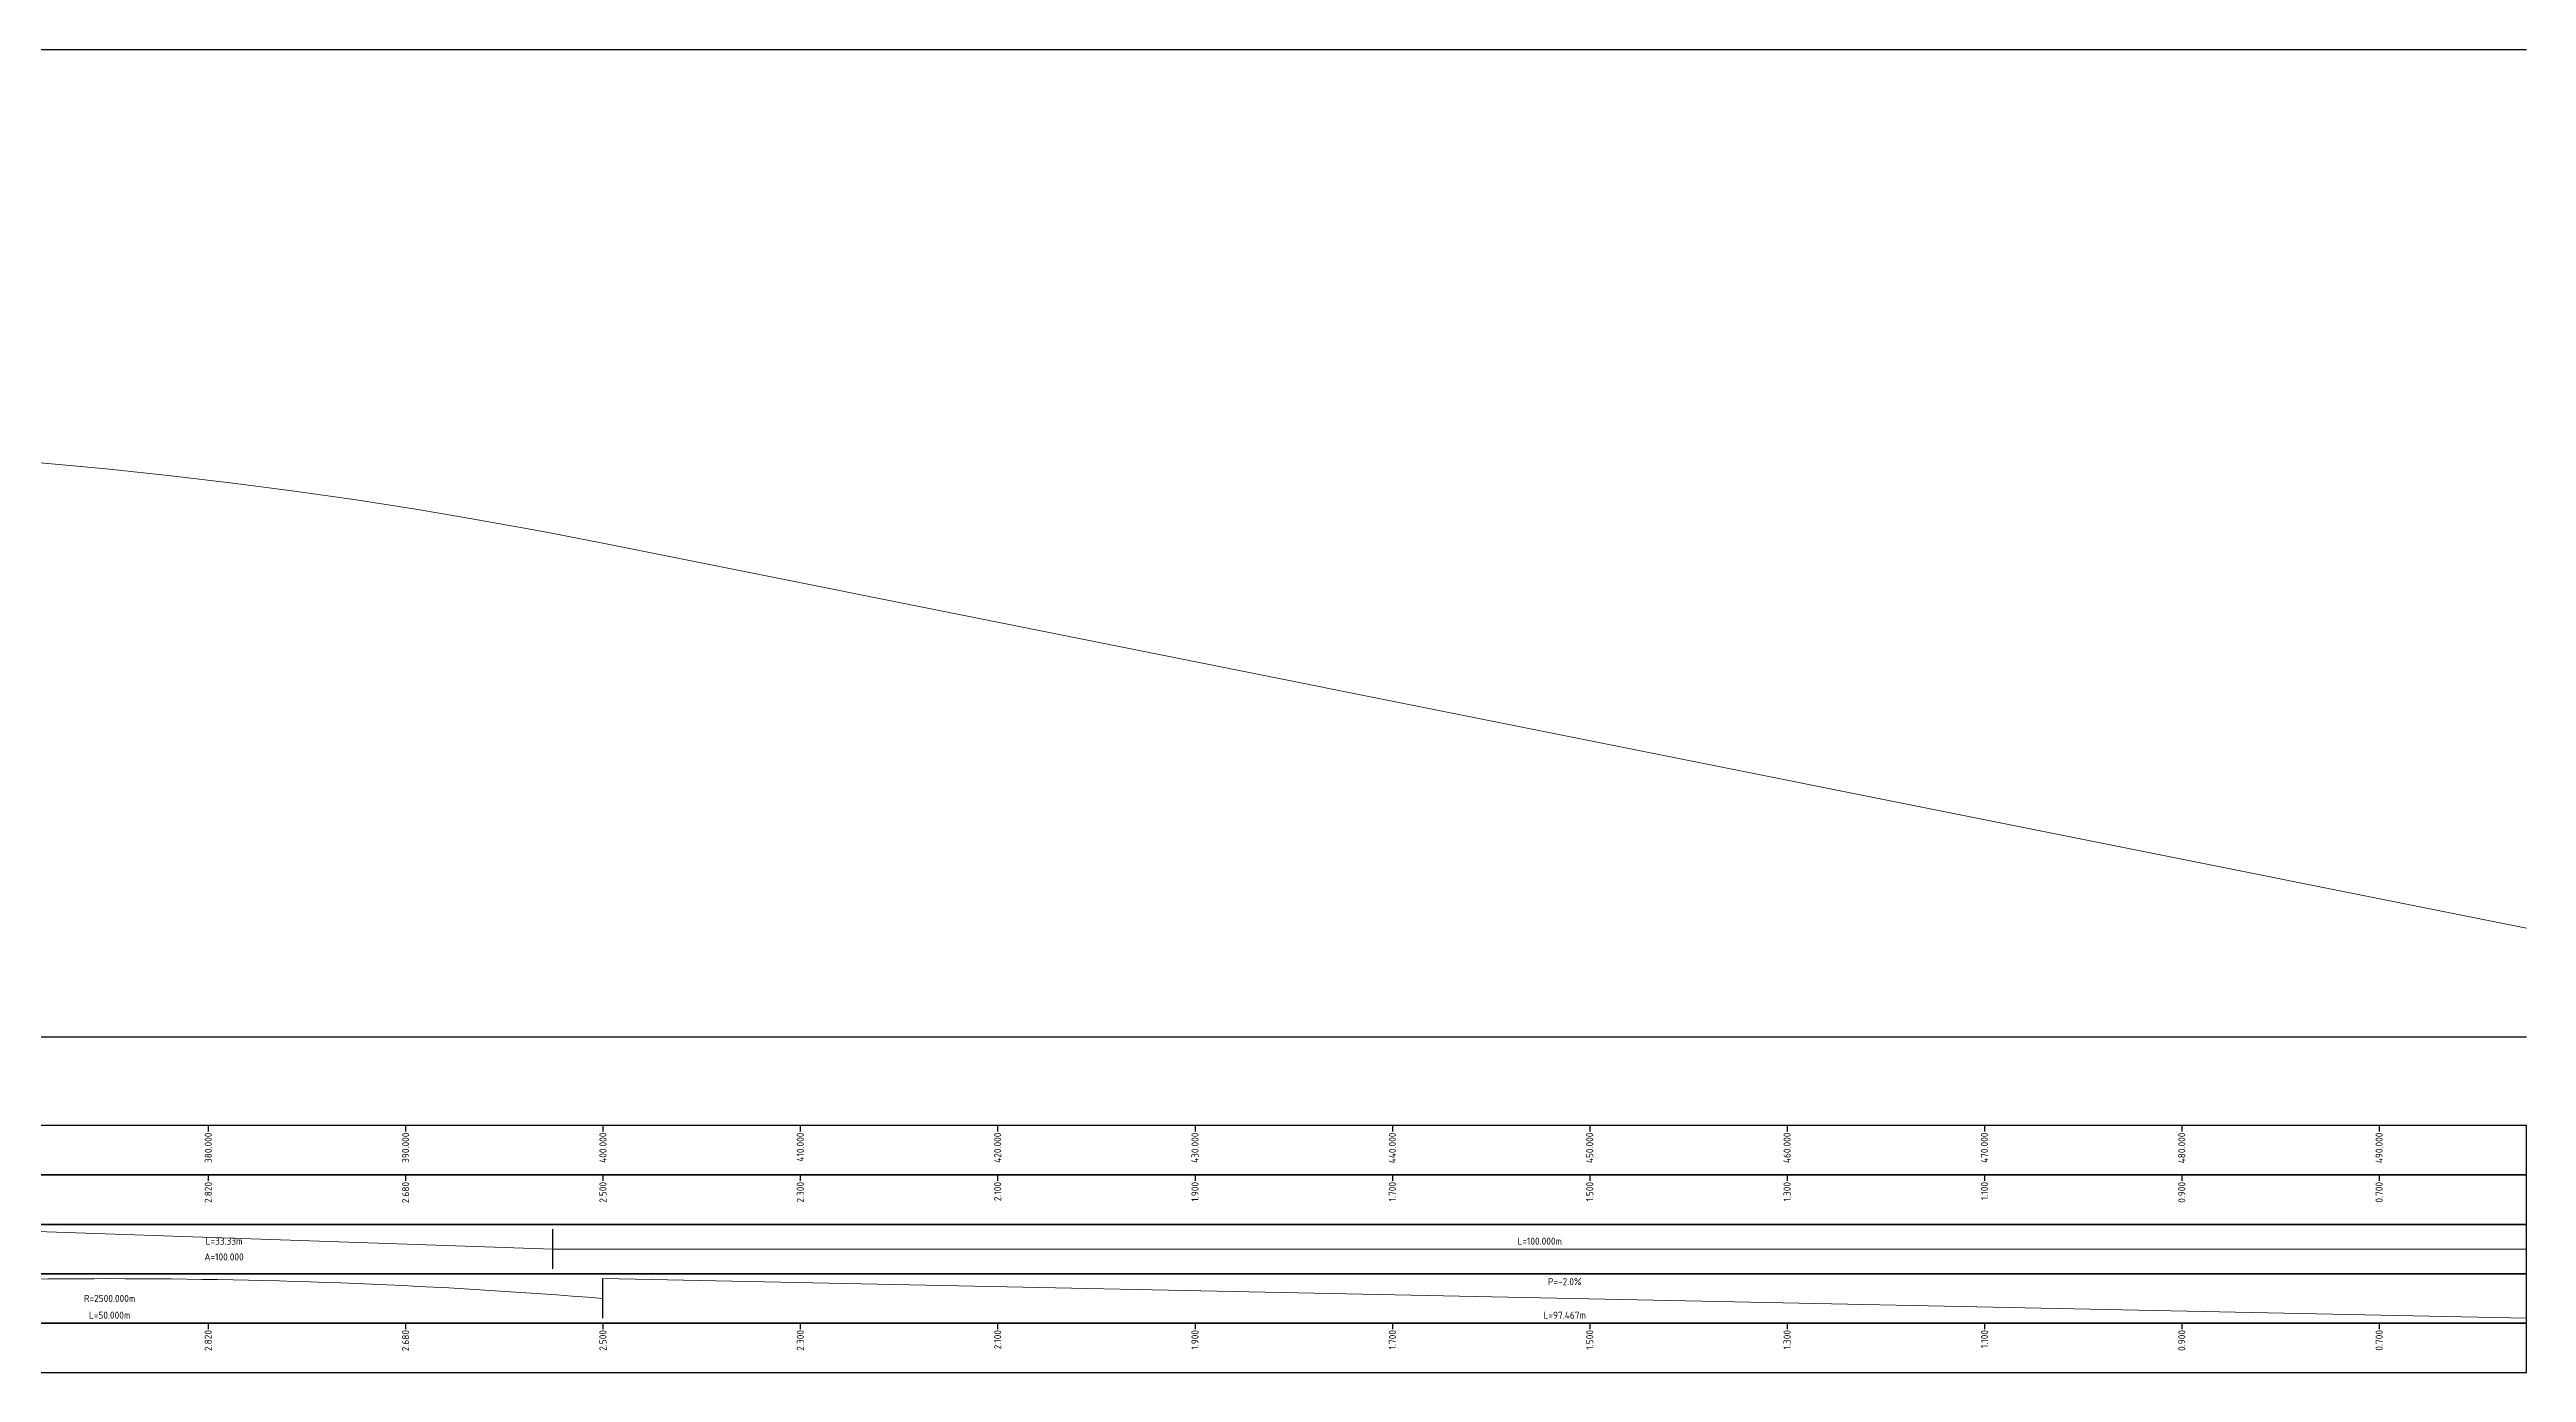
# Model space of a CAD drawing. Extents: x 85476 to 87050, y 436805 to 437377.
# Drawn here: x 86924.9 to 87050.4, y 437184.4 to 437251.4 of the extents above; entities that cross this region are included whole.
import ezdxf

# ---------------------------------------------------------------- set-up
doc = ezdxf.new("R2010")
doc.units = 0
for name, color, linetype, lineweight in [('B-WE-GW-MAAIVELD-GD', 93, 'Continuous', 18), ('X-XX-AL-DETAIL2-G', 7, 'Continuous', 25), ('X-XX-AL-PROFIELBALK-G', 7, 'Continuous', 25), ('X-XX-AL-T18', 7, 'Continuous', 18), ('X-XX-AL-T25', 7, 'Continuous', 25)]:
    doc.layers.add(name, color=color, linetype=linetype, lineweight=lineweight)
doc.styles.add('NLCS-ISO', font='NLCS-ISO.ttf')

msp = doc.modelspace()

# ---------------------------------------------------------------- linework, layer by layer
at = {"layer": 'B-WE-GW-MAAIVELD-GD', "color": 93, "linetype": 'Continuous', "lineweight": 18, "flags": 128}
msp.add_lwpolyline([(86652.905, 437231.365), (86902.905, 437231.365), (86906.03, 437231.346), (86909.155, 437231.287), (86912.28, 437231.189), (86915.405, 437231.053), (86918.53, 437230.877), (86921.655, 437230.662), (86924.78, 437230.408), (86927.905, 437230.115), (86931.03, 437229.783), (86934.155, 437229.412), (86937.28, 437229.002), (86940.405, 437228.553), (86943.53, 437228.064), (86946.655, 437227.537), (86949.78, 437226.971), (86952.905, 437226.365), (87050.372, 437206.872)], dxfattribs=at)
at = {"layer": 'X-XX-AL-DETAIL2-G', "color": 7, "linetype": 'Continuous', "lineweight": 25}
for p, q in [((86552.905, 437251.365), (87050.372, 437251.365)), ((86552.905, 437201.365), (87050.372, 437201.365))]:
    msp.add_line(p, q, dxfattribs=at)
at = {"layer": 'X-XX-AL-PROFIELBALK-G', "color": 7, "linetype": 'Continuous', "lineweight": 25}
for p, q in [((86932.905, 437196.865), (86932.905, 437196.565)), ((86942.905, 437196.865), (86942.905, 437196.565)), ((86952.905, 437196.865), (86952.905, 437196.565)), ((86962.905, 437196.865), (86962.905, 437196.565)), ((86972.905, 437196.865), (86972.905, 437196.565)), ((86982.905, 437196.865), (86982.905, 437196.565)), ((86992.905, 437196.865), (86992.905, 437196.565)), ((87002.905, 437196.865), (87002.905, 437196.565)), ((87012.905, 437196.865), (87012.905, 437196.565)), ((87022.905, 437196.865), (87022.905, 437196.565)), ((87032.905, 437196.865), (87032.905, 437196.565)), ((87042.905, 437196.865), (87042.905, 437196.565)), ((86932.905, 437194.365), (86932.905, 437194.065)), ((86942.905, 437194.365), (86942.905, 437194.065)), ((86952.905, 437194.365), (86952.905, 437194.065)), ((86962.905, 437194.365), (86962.905, 437194.065)), ((86972.905, 437194.365), (86972.905, 437194.065)), ((86982.905, 437194.365), (86982.905, 437194.065)), ((86992.905, 437194.365), (86992.905, 437194.065)), ((87002.905, 437194.365), (87002.905, 437194.065)), ((87012.905, 437194.365), (87012.905, 437194.065)), ((87022.905, 437194.365), (87022.905, 437194.065)), ((87032.905, 437194.365), (87032.905, 437194.065)), ((87042.905, 437194.365), (87042.905, 437194.065)), ((86950.372, 437189.615), (86950.372, 437191.615)), ((86952.905, 437187.115), (86952.905, 437189.115)), ((87050.372, 437187.115), (87050.372, 437189.115)), ((86932.905, 437186.865), (86932.905, 437186.565)), ((86942.905, 437186.865), (86942.905, 437186.565)), ((86952.905, 437186.865), (86952.905, 437186.565)), ((86962.905, 437186.865), (86962.905, 437186.565)), ((86972.905, 437186.865), (86972.905, 437186.565)), ((86982.905, 437186.865), (86982.905, 437186.565)), ((86992.905, 437186.865), (86992.905, 437186.565)), ((87002.905, 437186.865), (87002.905, 437186.565)), ((87012.905, 437186.865), (87012.905, 437186.565)), ((87022.905, 437186.865), (87022.905, 437186.565)), ((87032.905, 437186.865), (87032.905, 437186.565)), ((87042.905, 437186.865), (87042.905, 437186.565))]:
    msp.add_line(p, q, dxfattribs=at)
for points in [[(86552.905, 437194.365), (87050.372, 437194.365), (87050.372, 437196.865), (86552.905, 437196.865)], [(86552.905, 437191.865), (87050.372, 437191.865), (87050.372, 437194.365), (86552.905, 437194.365)], [(86552.905, 437189.365), (87050.372, 437189.365), (87050.372, 437191.865), (86552.905, 437191.865)], [(86552.905, 437186.865), (87050.372, 437186.865), (87050.372, 437189.365), (86552.905, 437189.365)], [(86552.905, 437184.365), (87050.372, 437184.365), (87050.372, 437186.865), (86552.905, 437186.865)]]:
    msp.add_3dface(points, dxfattribs=at)
at = {"layer": 'X-XX-AL-T18', "color": 7, "linetype": 'Continuous', "lineweight": 18}
for p, q in [((86917.038, 437191.74), (86950.372, 437190.615)), ((86950.372, 437190.615), (87050.372, 437190.615)), ((86952.905, 437189.115), (87050.372, 437187.115))]:
    msp.add_line(p, q, dxfattribs=at)
at = {"layer": 'X-XX-AL-T18', "color": 7, "linetype": 'Continuous', "lineweight": 18, "extrusion": (0, 0, -1)}
msp.add_arc((-86927.905, 436876.115), 313, 85.41878, 94.58122, dxfattribs=at)

# ---------------------------------------------------------------- texts
at = {"layer": 'X-XX-AL-T25', "color": 7, "linetype": 'Continuous', "lineweight": 25, "char_height": 0.36, "attachment_point": 6, "rotation": 90, "style": 'NLCS-ISO'}
for s, insert in [('380.000', (86932.905, 437196.515)), ('390.000', (86942.905, 437196.515)), ('400.000', (86952.905, 437196.515)), ('410.000', (86962.905, 437196.515)), ('420.000', (86972.905, 437196.515)), ('430.000', (86982.905, 437196.515)), ('440.000', (86992.905, 437196.515)), ('450.000', (87002.905, 437196.515)), ('460.000', (87012.905, 437196.515)), ('470.000', (87022.905, 437196.515)), ('480.000', (87032.905, 437196.515)), ('490.000', (87042.905, 437196.515)), ('2.820', (86932.905, 437194.015)), ('2.680', (86942.905, 437194.015)), ('2.500', (86952.905, 437194.015)), ('2.300', (86962.905, 437194.015)), ('2.100', (86972.905, 437194.015)), ('1.900', (86982.905, 437194.015)), ('1.700', (86992.905, 437194.015)), ('1.500', (87002.905, 437194.015)), ('1.300', (87012.905, 437194.015)), ('1.100', (87022.905, 437194.015)), ('0.900', (87032.905, 437194.015)), ('0.700', (87042.905, 437194.015)), ('2.820', (86932.905, 437186.515)), ('2.680', (86942.905, 437186.515)), ('2.500', (86952.905, 437186.515)), ('2.300', (86962.905, 437186.515)), ('2.100', (86972.905, 437186.515)), ('1.900', (86982.905, 437186.515)), ('1.700', (86992.905, 437186.515)), ('1.500', (87002.905, 437186.515)), ('1.300', (87012.905, 437186.515)), ('1.100', (87022.905, 437186.515)), ('0.900', (87032.905, 437186.515)), ('0.700', (87042.905, 437186.515))]:
    msp.add_mtext(s, dxfattribs=dict(at, insert=insert))
at = {"layer": 'X-XX-AL-T25', "color": 7, "linetype": 'Continuous', "lineweight": 25, "char_height": 0.36, "attachment_point": 5, "style": 'NLCS-ISO'}
for s, insert in [('L=33.33m', (86933.705, 437191.015)), ('L=100.000m', (87000.372, 437191.015)), ('A=100.000', (86933.705, 437190.215)), ('P=-2.0%', (87001.638, 437188.965)), ('R=2500.000m', (86927.905, 437188.115)), ('L=50.000m', (86927.905, 437187.265)), ('L=97.467m', (87001.638, 437187.265))]:
    msp.add_mtext(s, dxfattribs=dict(at, insert=insert))

doc.saveas('drawing.dxf')
